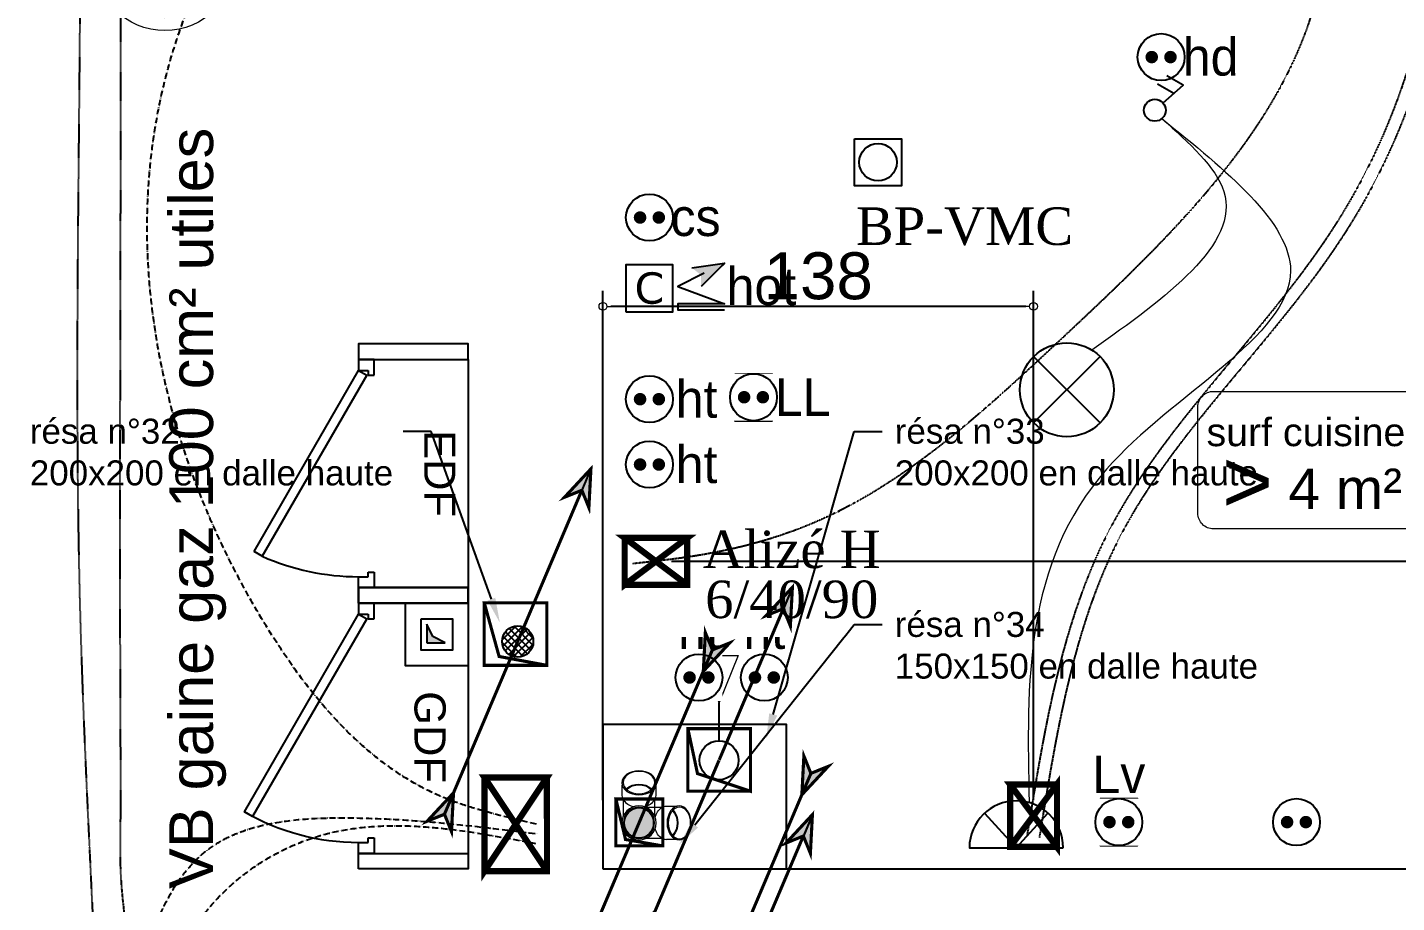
# Model space of a CAD drawing. Header units: millimetres. Extents: x 459337 to 526921, y -375392 to -289779.
# Drawn here: x 468187 to 472566, y -349528 to -346729 of the extents above; entities that cross this region are included whole.
import ezdxf
from ezdxf import colors
from ezdxf.entities.mleader import LeaderData, LeaderLine
from ezdxf.math import Vec2, Vec3

# ---------------------------------------------------------------- set-up
doc = ezdxf.new("R2010")
doc.units = ezdxf.units.MM
doc.set_wipeout_variables(frame=1)
doc.linetypes.add('prlm_ef', pattern=[0.165, 0.1, -0.065])
doc.linetypes.add('prlm_gaz', pattern=[36, 24, -3, 0, -3, 0, -3, 0, -3])
for name, color, linetype, lineweight in [('_GAZELEC-BOITE INCORPO', 36, 'Continuous', 18), ('_GAZELEC-RESERVATION', 1, 'Continuous', 18), ('_GAZELEC-RESERVATION 2', 132, 'Continuous', 18)]:
    doc.layers.add(name, color=color, linetype=linetype, lineweight=lineweight)
for name, color, linetype in [('_GAZELEC-EAU CHAUDE', 1, 'Continuous'), ('GAZ-EU FLECHE', 42, 'Continuous'), ('GAZ-FLECHE VMC', 93, 'Continuous'), ('prlm-EAU-CHU', 42, 'Continuous'), ('prlm-EAU-EF', 161, 'Continuous'), ('prlm-EAU-EUEV', 25, 'Continuous'), ('prlm-ELEC-BT', 63, 'Continuous'), ('prlm-ELEC-CFO', 201, 'Continuous'), ('prlm-GAZ', 20, 'Continuous'), ('prlm-GT', 242, 'Continuous'), ('prlm-MOD-PB', 123, 'Continuous'), ('prlm-VMC', 93, 'Continuous')]:
    doc.layers.add(name, color=color, linetype=linetype)
doc.styles.add('Arial', font='arial.ttf')
doc.styles.add('Geneva', font='arial.ttf')
doc.styles.add('prlm-elec-cfo', font='comic.ttf', dxfattribs={"height": 12})
doc.styles.add('prlm-sejc', font='arial.ttf', dxfattribs={"height": 20})
doc.styles.add('prlm-vmc', font='pala.ttf', dxfattribs={"height": 14})
doc.styles.get("Standard").update_dxf_attribs({"font": 'arial.ttf'})
doc.dimstyles.new('200', dxfattribs={"dimtxt": 150, "dimasz": 25, "dimexe": 50, "dimexo": 50, "dimgap": 20, "dimtad": 1, "dimdec": 0, "dimlfac": 0.1, "dimdsep": 46, "dimtxsty": 'Arial', "dimblk1": 'DOTBLANK', "dimblk2": 'DOTBLANK', "dimsah": 1, "dimcen": 25, "dimclrd": 5, "dimclre": 5, "dimadec": 0, "dimazin": 0, "dimtfac": 1, "dimtdec": 0, "dimtmove": 0, "dimatfit": 3, "dimldrblk": 'DOTBLANK', "dimfxl": 50, "dimtolj": 1, "dimtzin": 0, "dimarcsym": 0})

# ---------------------------------------------------------------- blocks, each defined once
blk = doc.blocks.new('xi.edf73')
at = {"linetype": 'Continuous'}
for p, q in [((0, 0), (73, 0)), ((5, -30), (0, -30)), ((0, -30), (0, -35)), ((5, -32), (5, -30)), ((68, -32), (68, -30)), ((68, -30), (73, -30)), ((73, -30), (73, -35)), ((0, -35), (3.5, -35)), ((3.5, -35), (3.5, -32)), ((3.5, -32), (5, -32)), ((3.5, -35), (5, -32.4)), ((61.45, -68.46), (3.5, -35)), ((5, -32.4), (62.95, -65.86)), ((69.5, -32), (68, -32)), ((69.5, -35), (69.5, -32)), ((73, -35), (69.5, -35)), ((62.95, -65.86), (61.45, -68.46))]:
    blk.add_line(p, q, dxfattribs=at)
at = {"linetype": 'Continuous', "flags": 128}
for points in [[(0, -35), (0, 0), (-5, 0), (-5, -35)], [(78, -35), (73, -35), (73, 0), (78, 0)]]:
    blk.add_lwpolyline(points, close=True, dxfattribs=at)
at = {"linetype": 'Continuous'}
blk.add_arc((-6.5, -35), 76, 336.0423, 0, dxfattribs=at)
at = {"insert": (36.5, -9.03), "char_height": 9.966, "width": 55.6525, "attachment_point": 5, "line_spacing_factor": 0.72537, "style": 'Geneva'}
blk.add_mtext('EDF', dxfattribs=at)
blk = doc.blocks.new('xi.gdf70')
at = {"linetype": 'Continuous'}
for p, q in [((0, 0), (80, 0)), ((0, -30), (0, -35)), ((5, -30), (0, -30)), ((5, -32), (5, -30)), ((75, -30), (80, -30)), ((75, -32), (75, -30)), ((80, -30), (80, -35)), ((0, -35), (3.5, -35)), ((3.5, -32), (5, -32)), ((3.5, -35), (3.5, -32)), ((76.5, -32), (75, -32)), ((76.5, -35), (76.5, -32)), ((80, -35), (76.5, -35))]:
    blk.add_line(p, q, dxfattribs=at)
at = {"linetype": 'Continuous', "flags": 128}
for points in [[(0, -35), (0, 0), (-5, 0), (-5, -35)], [(0, 0), (20, 0), (20, -20), (0, -20)], [(85, -35), (80, -35), (80, 0), (85, 0)], [(5, -32.4), (68.22, -68.9), (66.72, -71.5), (3.5, -35)]]:
    blk.add_lwpolyline(points, close=True, dxfattribs=at)
at = {"linetype": 'Continuous'}
blk.add_arc((3.5, -35), 73, 330, 0, dxfattribs=at)
at = {"insert": (42.81, -12.22), "char_height": 9.966, "width": 55.6525, "attachment_point": 5, "line_spacing_factor": 0.72537, "style": 'Geneva'}
blk.add_mtext('GDF', dxfattribs=at)
blk = doc.blocks.new('xi.eu')
at = {"layer": 'prlm-EAU-EUEV', "linetype": 'ByBlock', "lineweight": -2}
h = blk.add_hatch(color=0, dxfattribs=at)
edge = h.paths.add_edge_path()
edge.add_arc((0, 0), 5, 0, 360)
at = {"layer": 'prlm-EAU-EUEV', "color": 0, "linetype": 'ByBlock', "lineweight": 5}
blk.add_circle((0, 0), 5, dxfattribs=at)
blk = doc.blocks.new('xi.cee1')
at = {"layer": 'prlm-EAU-CHU', "color": 0, "lineweight": 13}
for p, q in [((7.43, 5), (2.17, 5)), ((12.09, 5.34), (8.77, 5.34)), ((2.17, -5), (7.43, -5)), ((8.77, -5.34), (12.09, -5.34))]:
    blk.add_line(p, q, dxfattribs=at)
for radius in [5.45, 4.69]:
    blk.add_circle((0, 0), radius, dxfattribs=at)
for centre, radius, start, end in [((10.09, 0.78), 4.99, 122.4397, 169.5051), ((8.79, 2.49), 2.86, 90.508, 118.9381), ((6.35, 0), 5.87, 317.8112, 42.1667), ((6.14, 0), 6.3, 318.9248, 41.0752), ((10.09, -0.78), 4.99, 190.4949, 237.5603), ((8.79, -2.49), 2.86, 241.0619, 269.492)]:
    blk.add_arc(centre, radius, start, end, dxfattribs=at)
for centre, major_axis, ratio in [((12.84, 0), (0, -5.44), 0.708306), ((12.94, 0), (0, -5.05), 0.707331)]:
    blk.add_ellipse(centre, major_axis=major_axis, ratio=ratio, dxfattribs=at)
blk = doc.blocks.new('xi.be')
at = {"layer": 'prlm-VMC', "color": 0, "linetype": 'ByBlock', "lineweight": 5, "flags": 128}
blk.add_lwpolyline([(-6.17, -15), (6.17, -15), (0, 0)], close=True, dxfattribs=at)
at = {"layer": 'prlm-VMC', "color": 0, "linetype": 'ByBlock', "lineweight": 5}
blk.add_solid([(0, -1), (5.17, -14), (-5.17, -14), (0, -1)], dxfattribs=at)
blk = doc.blocks.new('xi.resagaz10')
at = {"layer": 'prlm-MOD-PB'}
blk.add_hatch(color=0, dxfattribs=at).paths.add_polyline_path([(1.81, -1.7), (3.77, -5.6), (7.71, -7.7), (1.81, -7.7)], flags=16)
at = {"layer": 'prlm-MOD-PB', "color": 0}
for p, q in [((1.81, -1.7), (1.81, -7.7)), ((3.77, -5.6), (1.81, -1.7)), ((1.81, -7.7), (7.71, -7.7)), ((7.71, -7.7), (3.77, -5.6))]:
    blk.add_line(p, q, dxfattribs=at)
blk.add_lwpolyline([(0, 0), (10, 0), (10, -10), (0, -10)], close=True, dxfattribs=at)
blk = doc.blocks.new('xi.TXT-VBgaz')
at = {"layer": 'prlm-MOD-PB', "insert": (0, 0), "char_height": 14, "width": 256.4416, "attachment_point": 1}
blk.add_mtext('VB gaine gaz 100 cm² utiles', dxfattribs=at)
blk = doc.blocks.new('xi.bp-vmc-cui')
at = {"layer": 'prlm-VMC', "color": 0, "linetype": 'ByBlock', "lineweight": -2, "flags": 128}
blk.add_lwpolyline([(-7.5, 7.5), (7.5, 7.5), (7.5, -7.5), (-7.5, -7.5)], close=True, dxfattribs=at)
at = {"layer": 'prlm-VMC', "color": 0, "linetype": 'ByBlock', "lineweight": -2}
blk.add_circle((0, 0), 6, dxfattribs=at)
blk = doc.blocks.new('xi.LLrob')
at = {"layer": 'prlm-EAU-EF', "color": 0}
blk.add_lwpolyline([(-6, 7.5), (6, 7.5), (-6, -7.5), (6, -7.5)], close=True, dxfattribs=at)
blk = doc.blocks.new('xi.LL')
at = {"color": 0, "lineweight": 5}
blk.add_wipeout([(-7.5, -7.5), (7.5, -7.5), (7.5, 7.5), (-7.5, 7.5)], dxfattribs=at).dxf.layer = 'prlm-ELEC-CFO'
at = {"layer": 'prlm-ELEC-CFO', "color": 0, "linetype": 'ByBlock', "lineweight": 5, "const_width": 2}
for points in [[(-4, 0, 1), (-2, 0, 1)], [(2, 0, 1), (4, 0, 1)]]:
    blk.add_lwpolyline(points, format="xyb", close=True, dxfattribs=at)
at = {"layer": 'prlm-ELEC-CFO', "color": 0, "linetype": 'ByBlock', "lineweight": -2}
blk.add_circle((0, 0), 7.5, dxfattribs=at)
blk = doc.blocks.new('xi.HOT')
at = {"layer": 'prlm-ELEC-CFO', "lineweight": 5}
blk.add_hatch(color=0, dxfattribs=at).paths.add_polyline_path([(-3, 6), (-0.1, 3.7), (0, 0), (7.5, 7.5)])
at = {"layer": 'prlm-ELEC-CFO', "color": 0}
for points in [[(-3, 6), (7.5, 7.5), (0, 0)], [(0.95, 4.23), (-7.5, 0), (7.5, -5.5), (-7.5, -5.5), (-7.5, -7.5), (7.5, -7.5)]]:
    blk.add_lwpolyline(points, dxfattribs=at)
blk = doc.blocks.new('xi.PCS')
at = {"color": 0, "lineweight": 5}
blk.add_wipeout([(-7.5, -7.5), (7.5, -7.5), (7.5, 7.5), (-7.5, 7.5)], dxfattribs=at).dxf.layer = 'prlm-ELEC-CFO'
at = {"layer": 'prlm-ELEC-CFO', "color": 0, "linetype": 'ByBlock', "lineweight": 5, "const_width": 2}
for points in [[(-4, 0, 1), (-2, 0, 1)], [(2, 0, 1), (4, 0, 1)]]:
    blk.add_lwpolyline(points, format="xyb", close=True, dxfattribs=at)
at = {"layer": 'prlm-ELEC-CFO', "color": 0, "linetype": 'ByBlock', "lineweight": -2}
blk.add_circle((0, 0), 7.5, dxfattribs=at)
blk = doc.blocks.new('xi.SF32')
at = {"layer": 'prlm-ELEC-CFO', "color": 0, "flags": 128}
blk.add_lwpolyline([(-7.5, -7.5), (7.5, -7.5), (7.5, 7.5), (-7.5, 7.5)], close=True, dxfattribs=at)
at = {"layer": 'prlm-ELEC-CFO', "color": 0, "linetype": 'ByBlock', "insert": (0, 0), "char_height": 10, "width": 11.36, "attachment_point": 5}
blk.add_mtext('{\\fVerdana|b0|i0|c0|p34;C}', dxfattribs=at)
blk = doc.blocks.new('xi.LVrob')
at = {"layer": 'prlm-EAU-EF', "color": 0}
blk.add_lwpolyline([(-6, 7.5), (6, 7.5), (-6, -7.5), (6, -7.5)], close=True, dxfattribs=at)
blk = doc.blocks.new('xi.LV')
at = {"color": 0, "lineweight": 5}
blk.add_wipeout([(-7.5, -7.5), (7.5, -7.5), (7.5, 7.5), (-7.5, 7.5)], dxfattribs=at).dxf.layer = 'prlm-ELEC-CFO'
at = {"layer": 'prlm-ELEC-CFO', "color": 0, "linetype": 'ByBlock', "lineweight": 5, "const_width": 2}
for points in [[(-4, 0, 1), (-2, 0, 1)], [(2, 0, 1), (4, 0, 1)]]:
    blk.add_lwpolyline(points, format="xyb", close=True, dxfattribs=at)
at = {"layer": 'prlm-ELEC-CFO', "color": 0, "linetype": 'ByBlock', "lineweight": -2}
blk.add_circle((0, 0), 7.5, dxfattribs=at)
blk = doc.blocks.new('xi.PC')
at = {"color": 0, "lineweight": 5}
blk.add_wipeout([(-7.5, -7.5), (7.5, -7.5), (7.5, 7.5), (-7.5, 7.5)], dxfattribs=at).dxf.layer = 'prlm-ELEC-CFO'
at = {"layer": 'prlm-ELEC-CFO', "color": 0, "linetype": 'ByBlock', "lineweight": 5, "const_width": 2}
for points in [[(-4, 0, 1), (-2, 0, 1)], [(2, 0, 1), (4, 0, 1)]]:
    blk.add_lwpolyline(points, format="xyb", close=True, dxfattribs=at)
at = {"layer": 'prlm-ELEC-CFO', "color": 0, "linetype": 'ByBlock', "lineweight": -2}
blk.add_circle((0, 0), 7.5, dxfattribs=at)
blk = doc.blocks.new('xi.PCHT')
at = {"color": 0, "lineweight": 5}
blk.add_wipeout([(-7.5, -7.5), (7.5, -7.5), (7.5, 7.5), (-7.5, 7.5)], dxfattribs=at).dxf.layer = 'prlm-ELEC-CFO'
at = {"layer": 'prlm-ELEC-CFO', "color": 0, "linetype": 'ByBlock', "lineweight": 5, "const_width": 2}
for points in [[(-4, 0, 1), (-2, 0, 1)], [(2, 0, 1), (4, 0, 1)]]:
    blk.add_lwpolyline(points, format="xyb", close=True, dxfattribs=at)
at = {"layer": 'prlm-ELEC-CFO', "color": 0, "linetype": 'ByBlock', "lineweight": -2}
blk.add_circle((0, 0), 7.5, dxfattribs=at)
blk = doc.blocks.new('xi.PCHD')
at = {"color": 0, "lineweight": 5}
blk.add_wipeout([(-7.5, -7.5), (7.5, -7.5), (7.5, 7.5), (-7.5, 7.5)], dxfattribs=at).dxf.layer = 'prlm-ELEC-CFO'
at = {"layer": 'prlm-ELEC-CFO', "color": 0, "linetype": 'ByBlock', "lineweight": 5, "const_width": 2}
for points in [[(-4, 0, 1), (-2, 0, 1)], [(2, 0, 1), (4, 0, 1)]]:
    blk.add_lwpolyline(points, format="xyb", close=True, dxfattribs=at)
at = {"layer": 'prlm-ELEC-CFO', "color": 0, "linetype": 'ByBlock', "lineweight": -2}
blk.add_circle((0, 0), 7.5, dxfattribs=at)
blk = doc.blocks.new('xi.DA')
at = {"layer": 'prlm-ELEC-CFO', "color": 0}
for points in [[(0.61, -1.67), (7.04, 4.05), (1.81, 7.01)], [(4.05, 1.39), (-1.17, 4.34)]]:
    blk.add_lwpolyline(points, dxfattribs=at)
blk.add_circle((-2, -4), 3.5, dxfattribs=at)
blk = doc.blocks.new('xi.PTCE')
at = {"layer": 'prlm-ELEC-CFO', "color": 0}
for points in [[(-10.61, 10.61), (10.61, -10.61)], [(10.61, 10.61), (-10.61, -10.61)]]:
    blk.add_lwpolyline(points, dxfattribs=at)
at = {"layer": 'prlm-ELEC-CFO', "color": 0, "linetype": 'ByBlock'}
blk.add_circle((0, 0), 15, dxfattribs=at)
blk = doc.blocks.new('xi.ECAP')
at = {"color": 0}
blk.add_wipeout([(-15, 0), (-10.13, 11.06), (0, 15), (10.13, 11.06), (15, 0)], dxfattribs=at).dxf.layer = 'prlm-ELEC-CFO'
at = {"layer": 'prlm-ELEC-CFO', "color": 0, "linetype": 'ByBlock', "lineweight": -2, "flags": 128}
blk.add_lwpolyline([(15, 0, 1), (-15, 0)], format="xyb", close=True, dxfattribs=at)
at = {"layer": 'prlm-ELEC-CFO', "color": 0}
blk.add_lwpolyline([(-10.13, 11.06), (0, 0), (10.13, 11.06)], dxfattribs=at)
blk = doc.blocks.new('xi.4m²')
at = {"color": 0}
blk.add_wipeout([(-34.54, 20.54), (34.54, 20.54), (34.54, -20.54), (-34.54, -20.54)], dxfattribs=at).dxf.layer = 'prlm-ELEC-CFO'
at = {"layer": 'prlm-ELEC-CFO', "color": 0, "lineweight": 13}
blk.add_lwpolyline([(-31, 22), (31, 22, -0.414214), (36, 17), (36, -17, -0.414214), (31, -22), (-31, -22, -0.414214), (-36, -17), (-36, 17, -0.414214)], format="xyb", close=True, dxfattribs=at)
at = {"layer": 'prlm-ELEC-CFO', "color": 0, "attachment_point": 6, "line_spacing_factor": 0.8, "style": 'prlm-sejc'}
for s, insert, char_height in [('surf cuisine', (30.36, 8.9), 9), ('4 m²', (29.31, -9.19), 13)]:
    blk.add_mtext(s, dxfattribs=dict(at, insert=insert, char_height=char_height))
at = {"layer": 'prlm-ELEC-CFO', "color": 0, "style": 'prlm-sejc', "flags": 8}
blk.add_attdef('?', (-28.3, -16.79), '', height=20, dxfattribs=at)
blk = doc.blocks.new('xi.lumD')
at = {"layer": 'prlm-ELEC-CFO', "color": 0, "linetype": 'ByBlock', "lineweight": 13}
for radius in [22.49, 18.39]:
    blk.add_circle((0, 0), radius, dxfattribs=at)
blk = doc.blocks.new('FLECHE1')
h = blk.add_hatch(color=256)
h.dxf.hatch_style = 1
h.paths.add_polyline_path([(495907.1, -370439.6), (495913.6, -370315.5), (495936.1, -370371.1), (495991.7, -370348.6)])
for p, q in [((495907.1, -370439.6), (496141.3, -369887.2)), ((495913.6, -370315.5), (495907.1, -370439.6)), ((495913.6, -370315.5), (495907.1, -370439.6)), ((495991.7, -370348.6), (495907.1, -370439.6)), ((495907.1, -370439.6), (495991.7, -370348.6)), ((495936.1, -370371.1), (495913.6, -370315.5)), ((495936.1, -370371.1), (495913.6, -370315.5)), ((495936.1, -370371.1), (495991.7, -370348.6)), ((495991.7, -370348.6), (495936.1, -370371.1)), ((495907.1, -370439.6), (495936.1, -370371.1))]:
    blk.add_line(p, q)
at = {"const_width": 10}
for points in [[(495936.1, -370371.1), (496141.3, -369887.2)], [(495907.1, -370439.6), (495913.6, -370315.5), (495936.1, -370371.1), (495991.7, -370348.6), (495907.1, -370439.6)]]:
    blk.add_lwpolyline(points, dxfattribs=at)
blk = doc.blocks.new('FLECHE2')
h = blk.add_hatch(color=256)
h.dxf.hatch_style = 1
h.paths.add_polyline_path([(496271.9, -370023.3), (496278.4, -369899.2), (496300.9, -369954.8), (496356.5, -369932.3)])
at = {"const_width": 10}
for points in [[(496066.7, -370507.2), (496300.9, -369954.8), (496356.5, -369932.3), (496271.9, -370023.3), (496300.9, -369954.8), (496278.4, -369899.2), (496271.9, -370023.3), (496356.5, -369932.3), (496300.9, -369954.8), (496278.4, -369899.2), (496271.9, -370023.3)], [(496271.9, -370023.3), (496278.4, -369899.2), (496300.9, -369954.8), (496356.5, -369932.3), (496271.9, -370023.3)]]:
    blk.add_lwpolyline(points, dxfattribs=at)
blk = doc.blocks.new('xi.colonnegaz')
at = {"layer": 'prlm-GAZ'}
h = blk.add_hatch(dxfattribs=at)
h.set_pattern_fill('ANSI37', color=0, scale=0.5, style=0)
h.paths.add_polyline_path([(-5, 0, 1), (5, 0, 1)])
at = {"layer": 'prlm-GAZ', "color": 0}
blk.add_circle((0, 0), 5, dxfattribs=at)
blk = doc.blocks.new('_DOTBLANK')
at = {"color": 0, "linetype": 'ByBlock'}
blk.add_line((-0.5, 0), (-1, 0), dxfattribs=at)
blk.add_circle((0, 0), 0.5, dxfattribs=at)
blk = doc.blocks.new('*D122')
at = {"layer": '_GAZELEC-BOITE INCORPO', "color": 5, "lineweight": -2, "transparency": 16777216}
for p, q in [((470027.4, -349200.3), (470027.4, -347571)), ((471404.6, -349200.3), (471404.6, -347571)), ((471379.6, -347621), (470052.4, -347621))]:
    blk.add_line(p, q, dxfattribs=at)
at = {"layer": '_GAZELEC-BOITE INCORPO', "color": 5, "lineweight": -2, "transparency": 16777216, "xscale": 25, "yscale": 25, "zscale": 25, "rotation": 180}
blk.add_blockref('_DOTBLANK', (470027.4, -347621), dxfattribs=at)
at = {"layer": '_GAZELEC-BOITE INCORPO', "color": 5, "lineweight": -2, "transparency": 16777216, "xscale": 25, "yscale": 25, "zscale": 25}
blk.add_blockref('_DOTBLANK', (471404.6, -347621), dxfattribs=at)
at = {"layer": '_GAZELEC-BOITE INCORPO', "color": 0, "transparency": 16777216, "insert": (470716, -347524.3), "char_height": 150, "attachment_point": 5, "style": 'Arial'}
blk.add_mtext('\\A1;138', dxfattribs=at)
blk = doc.blocks.new('*D123')
at = {"layer": '_GAZELEC-BOITE INCORPO', "color": 5, "lineweight": -2, "transparency": 16777216}
for p, q in [((470246.3, -348436.2), (472894.5, -348436.2)), ((472844.5, -348461.2), (472844.5, -349395.8)), ((470246.3, -349420.8), (472894.5, -349420.8))]:
    blk.add_line(p, q, dxfattribs=at)
at = {"layer": '_GAZELEC-BOITE INCORPO', "color": 5, "lineweight": -2, "transparency": 16777216, "xscale": 25, "yscale": 25, "zscale": 25}
for p, rotation in [((472844.5, -348436.2), 90), ((472844.5, -349420.8), 270)]:
    blk.add_blockref('_DOTBLANK', p, dxfattribs=dict(at, rotation=rotation))
at = {"layer": '_GAZELEC-BOITE INCORPO', "color": 0, "transparency": 16777216, "insert": (472748, -348928.5), "char_height": 150, "attachment_point": 5, "rotation": 90, "style": 'Arial'}
blk.add_mtext('\\A1;98', dxfattribs=at)

msp = doc.modelspace()

# ---------------------------------------------------------------- linework, layer by layer
at = {"layer": '_GAZELEC-BOITE INCORPO', "const_width": 20}
msp.add_lwpolyline([(469648.428, -349327.848), (469648.453, -349427.848), (469848.453, -349427.799), (469848.38, -349127.805), (469648.377, -349127.854), (469648.459, -349427.848), (469848.38, -349127.805), (469648.377, -349127.854), (469848.446, -349427.799)], dxfattribs=at)
at = {"layer": '_GAZELEC-RESERVATION 2', "const_width": 10}
for points in [[(469847.896, -348569.325), (469647.896, -348569.325), (469647.896, -348769.325), (469847.896, -348769.325), (469847.896, -348569.323), (469647.896, -348569.325), (469695.417, -348741.1), (469847.896, -348769.325)], [(470499.173, -349072.091), (470499.173, -349072.091), (470499.173, -349172.091), (470299.173, -349172.091), (470299.173, -348972.091), (470499.173, -348972.091), (470499.173, -349172.091), (470329.868, -349115.691), (470299.173, -348972.091)], [(470218.917, -349197.105), (470143.917, -349197.105), (470068.917, -349197.105), (470068.917, -349347.105), (470218.917, -349347.105), (470218.917, -349197.105), (470068.917, -349197.105), (470099.662, -349326.496), (470218.917, -349347.105)]]:
    msp.add_lwpolyline(points, dxfattribs=at)
at = {"layer": 'prlm-EAU-EF', "linetype": 'prlm_ef'}
for points in [[(469579.044, -337789.11), (469274.917, -337764.255), (468782.586, -337873.549), (468460.106, -338168.281), (468354.431, -338513.903), (468354.431, -338790.474), (468354.431, -340221.762), (468354.431, -341253.254), (468354.431, -342936.662), (468354.431, -344533.06), (468354.431, -346675.932), (468354.431, -348576.244), (468437.473, -350810.428), (468384.298, -351466.634), (468078.505, -352166.475), (467670.714, -352999.11), (467393.226, -353747.578), (467260.897, -354663.563)], [(469566.012, -337826.719), (469319.567, -337812.308), (468786.442, -337948.599), (468604.704, -338152.464), (468501.515, -338378.401), (468484.126, -338670.46), (468484.126, -339021.511), (468484.126, -340080.641), (468484.126, -342375.948), (468484.126, -344353.326), (468484.126, -347210.702), (468484.126, -349072.048), (468484.126, -349245.969), (468484.126, -349419.89), (468598.912, -350206.839), (468598.912, -350472.755), (468598.912, -351002.912), (468847.438, -351809.855), (469263.579, -352569.897), (469629.871, -353234.041), (469825.232, -353843.507), (469914.609, -354372.214), (469950.768, -354745.658)]]:
    msp.add_spline(points, degree=3, dxfattribs=at)
at = {"layer": 'prlm-ELEC-CFO', "lineweight": 13}
msp.add_spline([(471815.278, -347020.443), (472013.126, -347253.634), (471591.575, -347761.385)], degree=3, dxfattribs=at)
at = {"layer": 'prlm-GAZ', "linetype": 'prlm_gaz', "ltscale": 0.8}
for points in [[(469956.041, -354737.497), (469956.041, -354559.765), (469726.702, -353303.578), (469059.302, -352069.563), (468661.788, -350892.689), (468661.788, -350058.449), (468661.788, -349750.409), (469042.697, -349342.605), (469812.111, -349339.278)], [(467299.378, -354704.031), (467364.891, -354240.363), (467928.586, -352694.697), (468407.003, -351690.96), (468533.033, -350525.62), (468533.033, -349852.29), (468775.313, -349350.944), (469240.275, -349257.599), (469820.055, -349308.943)]]:
    msp.add_spline(points, degree=3, dxfattribs=at)
at = {"layer": 'prlm-GT', "ltscale": 50}
msp.add_lwpolyline([(470027.43, -349420.823), (470615.06, -349420.823), (470615.06, -348958.317), (470027.43, -348958.317)], close=True, dxfattribs=at)
at = {"layer": 'prlm-VMC'}
msp.add_lwpolyline([(470398.69, -349010.704), (470398.691, -348888.315)], dxfattribs=at)
msp.add_circle((470398.69, -349073.204), 62.5, dxfattribs=at)

# ---------------------------------------------------------------- block references
at = {"layer": 'GAZ-EU FLECHE'}
for name, p in [('FLECHE2', (-25608.299, 20839.783)), ('FLECHE1', (-25998.046, 20614.679))]:
    msp.add_blockref(name, p, dxfattribs=at)
at = {"layer": 'GAZ-FLECHE VMC', "rotation": 180}
for name, p in [('FLECHE2', (966465.361, -719580.44)), ('FLECHE1', (966604.536, -719686.498))]:
    msp.add_blockref(name, p, dxfattribs=at)
at = {"layer": 'prlm-EAU-CHU', "xscale": -10, "yscale": 10, "zscale": 10}
for rotation in [270.0000000000001, 180]:
    msp.add_blockref('xi.cee1', (470142.733, -349273.606), dxfattribs=dict(at, rotation=rotation))
at = {"layer": 'prlm-EAU-EF', "xscale": 10, "yscale": 10, "zscale": 10}
for name, p in [('xi.LLrob', (470508.875, -347911.738)), ('xi.LVrob', (471677.499, -349270.824))]:
    msp.add_blockref(name, p, dxfattribs=at)
at = {"layer": 'prlm-EAU-EUEV', "xscale": -10, "yscale": 10, "zscale": 10}
msp.add_blockref('xi.eu', (470142.733, -349273.606), dxfattribs=at)
at = {"layer": 'prlm-ELEC-BT', "xscale": 10, "yscale": 10, "zscale": 10, "rotation": 269.9995035849693}
msp.add_blockref('xi.edf73', (469596.06, -347790.823), dxfattribs=at)
at = {"layer": 'prlm-ELEC-CFO', "xscale": 10, "yscale": 10, "zscale": 10}
for name, p in [('xi.lumD', (468626.458, -346514.158)), ('xi.SF32', (470176.198, -347563.329)), ('xi.PTCE', (471511.137, -347887.993)), ('xi.PC', (472245.526, -349270.824))]:
    msp.add_blockref(name, p, dxfattribs=at)
at = {"layer": 'prlm-GAZ', "linetype": 'prlm_gaz', "ltscale": 0.8, "rotation": 180}
for name, p in [('FLECHE1', (965896.102, -718580.419)), ('FLECHE2', (965821.463, -719200.482))]:
    msp.add_blockref(name, p, dxfattribs=at)
at = {"layer": 'prlm-GAZ', "xscale": 10, "yscale": 10, "zscale": 10, "rotation": 269.9999999999998}
msp.add_blockref('xi.gdf70', (469596.053, -348570.823), dxfattribs=at)
at = {"layer": 'prlm-GAZ', "xscale": 10, "yscale": 10, "zscale": 10}
msp.add_blockref('xi.colonnegaz', (469754.791, -348693.246), dxfattribs=at)
at = {"layer": 'prlm-MOD-PB', "xscale": 10, "yscale": 10, "zscale": 10, "rotation": 90.00000000000017}
msp.add_blockref('xi.TXT-VBgaz', (468640.501, -349484.695), dxfattribs=at)
at = {"layer": 'prlm-MOD-PB', "xscale": 10, "yscale": 10, "zscale": 10}
msp.add_blockref('xi.resagaz10', (469446.053, -348620.822), dxfattribs=at)
at = {"layer": 'prlm-VMC', "xscale": 10, "yscale": 10, "zscale": 10}
msp.add_blockref('xi.bp-vmc-cui', (470907.261, -347159.984), dxfattribs=at)
at = {"layer": 'prlm-VMC', "xscale": -10, "yscale": 10, "zscale": 10, "rotation": 180}
msp.add_blockref('xi.be', (470398.691, -348888.315), dxfattribs=at)

# ---------------------------------------------------------------- texts
at = {"layer": 'prlm-ELEC-CFO', "lineweight": 20, "char_height": 120, "attachment_point": 5, "line_spacing_factor": 0.8, "style": 'prlm-elec-cfo', "bg_fill": 3, "box_fill_scale": 1.1, "bg_fill_color": 256, "bg_fill_transparency": 0}
for s, insert in [('hd', (471970.975, -346823.688)), ('cs', (470323.646, -347336.928)), ('hot', (470534.325, -347557.524)), ('ht', (470326.959, -347918.045)), ('ht', (470326.959, -348127.031))]:
    msp.add_mtext(s, dxfattribs=dict(at, insert=insert))
at = {"layer": 'prlm-VMC', "insert": (470836.411, -347304.421), "char_height": 120, "attachment_point": 1, "style": 'prlm-vmc'}
msp.add_mtext_dynamic_manual_height_columns('BP-VMC', width=101.12978, gutter_width=50, heights=[0], dxfattribs=at)

# ---------------------------------------------------------------- next in the draw order: block references
at = {"layer": 'prlm-ELEC-CFO', "xscale": 10, "yscale": 10, "zscale": 10}
for name, p in [('xi.PCHD', (471812.654, -346823.665)), ('xi.PCS', (470176.198, -347336.928)), ('xi.HOT', (470341.592, -347557.524)), ('xi.PCHT', (470176.198, -347918.045)), ('xi.PCHT', (470176.198, -348127.031))]:
    msp.add_blockref(name, p, dxfattribs=at)

# ---------------------------------------------------------------- next in the draw order: texts
at = {"layer": 'prlm-EAU-EF', "lineweight": 20, "char_height": 120, "attachment_point": 5, "line_spacing_factor": 0.8, "style": 'prlm-elec-cfo', "bg_fill": 3, "box_fill_scale": 1.1, "bg_fill_color": 256, "bg_fill_transparency": 0}
for s, insert in [('LL', (470666.339, -347911.738)), ('Lv', (471677.499, -349117.997))]:
    msp.add_mtext(s, dxfattribs=dict(at, insert=insert))
at = {"layer": 'prlm-ELEC-CFO', "lineweight": 20, "char_height": 120, "attachment_point": 5, "line_spacing_factor": 0.8, "style": 'prlm-elec-cfo', "bg_fill": 3, "box_fill_scale": 1.1, "bg_fill_color": 256, "bg_fill_transparency": 0}
for insert in [(470334.599, -348657.554), (470543.697, -348657.556)]:
    msp.add_mtext('ht', dxfattribs=dict(at, insert=insert))

# ---------------------------------------------------------------- next in the draw order: linework, layer by layer
at = {"layer": 'prlm-ELEC-CFO', "lineweight": 13}
msp.add_spline([(471825.068, -345363.911), (473322.916, -346002.218), (473889.361, -346832.192)], degree=3, dxfattribs=at)

# ---------------------------------------------------------------- next in the draw order: block references
at = {"layer": 'prlm-ELEC-CFO', "xscale": 10, "yscale": 10, "zscale": 10}
for name, p in [('xi.DA', (471812.635, -346953.754)), ('xi.PCHT', (470334.597, -348808.315)), ('xi.PCHT', (470543.696, -348808.317))]:
    msp.add_blockref(name, p, dxfattribs=at)

# ---------------------------------------------------------------- next in the draw order: texts
at = {"layer": 'prlm-ELEC-CFO', "lineweight": 20, "char_height": 120, "attachment_point": 5, "line_spacing_factor": 0.8, "style": 'prlm-elec-cfo', "bg_fill": 3, "box_fill_scale": 1.1, "bg_fill_color": 256, "bg_fill_transparency": 0}
for s, insert in [('LL', (470666.339, -347911.738)), ('Lv', (471677.499, -349117.997))]:
    msp.add_mtext(s, dxfattribs=dict(at, insert=insert))
at = {"layer": 'prlm-VMC', "ltscale": 25, "insert": (470631.318, -348479.137), "char_height": 120, "width": 586.14744, "attachment_point": 5, "line_spacing_factor": 0.8, "style": 'prlm-vmc', "bg_fill": 2}
msp.add_mtext('Alizé H 6/40/90', dxfattribs=at)

# ---------------------------------------------------------------- next in the draw order: linework, layer by layer
at = {"layer": '_GAZELEC-BOITE INCORPO', "const_width": 20}
msp.add_lwpolyline([(470096.861, -348461.666), (470096.864, -348511.666), (470296.858, -348511.653), (470296.855, -348361.653), (470096.855, -348361.666), (470096.864, -348511.666), (470296.855, -348361.653), (470096.855, -348361.672), (470296.858, -348511.653)], dxfattribs=at)

# ---------------------------------------------------------------- next in the draw order: block references
at = {"layer": 'GAZ-EU FLECHE'}
msp.add_blockref('FLECHE2', (-25923.407, 21234.742), dxfattribs=at)
at = {"layer": 'GAZ-FLECHE VMC', "rotation": 180}
msp.add_blockref('FLECHE1', (966540.533, -718959.266), dxfattribs=at)
at = {"layer": 'prlm-ELEC-CFO', "xscale": 10, "yscale": 10, "zscale": 10}
for name, p in [('xi.LL', (470508.875, -347911.738)), ('xi.LV', (471677.499, -349270.824))]:
    msp.add_blockref(name, p, dxfattribs=at)

# ---------------------------------------------------------------- next in the draw order: leaders
at = {"layer": '_GAZELEC-RESERVATION', "color": 6}
ml = msp.add_multileader_mtext('Standard', dxfattribs=at)
ml.set_content('résa n°44\\P300x400 en dalle haute', color=6)
ml.set_leader_properties()
ml.build(insert=Vec2(0, 0))
ml.multileader.update_dxf_attribs({"has_text_frame": 1, "arrow_head_size": 80, "scale": 20})
ctx = ml.context
ctx.base_point, ctx.scale, ctx.char_height, ctx.arrow_head_size, ctx.landing_gap_size, ctx.plane_origin = Vec3(465688.166, -348583.989), 20, 80, 80, 40, Vec3(459979.003, -348385.612)
notes = []
notes.append((ctx, [(0, (1, 1, 0), (467010.754, -348583.989), (-1, 0), 89.845, [(0, [(467305.044, -349160.445)], 0, [])])]))
ctx.mtext.insert, ctx.mtext.width, ctx.mtext.flow_direction = Vec3(465728.166, -348543.28), 1568.85041, 5
for ctx, leaders in notes:
    for number, flags, end, landing, length, lines in leaders:
        leader = LeaderData()
        leader.index, (leader.has_last_leader_line, leader.has_dogleg_vector, leader.attachment_direction) = number, flags
        leader.last_leader_point, leader.dogleg_vector, leader.dogleg_length = Vec3(end), Vec3(landing), length
        for number, points, colour, breaks in lines:
            line = LeaderLine()
            line.index, line.vertices, line.color, line.breaks = number, Vec3.list(points), colors.encode_raw_color(colour), breaks
            leader.lines.append(line)
        ctx.leaders.append(leader)

# ---------------------------------------------------------------- next in the draw order: linework, layer by layer
at = {"layer": 'prlm-ELEC-CFO', "lineweight": 13}
msp.add_spline([(471815.224, -347020.489), (472226.616, -347507.378), (471638.077, -348141.737), (471390.884, -349208.585)], degree=3, dxfattribs=at)
at = {"layer": 'prlm-GAZ', "linetype": 'prlm_gaz', "ltscale": 0.8}
msp.add_spline([(469814.576, -349277.232), (469492.73, -349181.243), (468943.406, -348631.919), (468640.84, -346845.15), (469117.981, -346054.472), (470031.051, -345571.179), (470676.47, -344967.161), (470629.559, -344555.056), (470056.878, -344359.22)], degree=3, dxfattribs=at)

# ---------------------------------------------------------------- next in the draw order: block references
at = {"layer": 'prlm-ELEC-CFO', "xscale": 10, "yscale": 10, "zscale": 10}
msp.add_blockref('xi.4m²', (472290.086, -348112.902), dxfattribs=at).add_auto_attribs({'?': '>'})
msp.add_blockref('xi.ECAP', (471349.576, -349352.785), dxfattribs=at)

# ---------------------------------------------------------------- next in the draw order: linework, layer by layer
at = {"layer": '_GAZELEC-BOITE INCORPO', "const_width": 20}
msp.add_lwpolyline([(471379.577, -349150.289), (471329.577, -349150.292), (471329.589, -349350.286), (471479.589, -349350.283), (471479.577, -349150.283), (471329.577, -349150.292), (471479.589, -349350.283), (471479.57, -349150.283), (471329.589, -349350.286)], dxfattribs=at)
at = {"layer": '_GAZELEC-EAU CHAUDE', "linetype": 'prlm_ef'}
msp.add_spline([(470107.452, -344280.872), (470375.386, -344284.885), (472549.777, -345356.197), (472441.86, -347319.257), (471674.528, -348370.256), (471423.08, -349321.21)], degree=3, dxfattribs=at)
at = {"layer": 'prlm-EAU-EF', "linetype": 'prlm_ef'}
msp.add_open_spline([(470107.402, -344320.872), (470168.308, -344320.948), (470228.951, -344321.026), (470309.157, -344322.679), (470328.402, -344323.192), (470364.874, -344324.45), (470382.087, -344325.167), (470416.66, -344326.877), (470434.013, -344327.867), (470486.247, -344331.245), (470521.306, -344334.04), (470627.012, -344344.069), (470698.191, -344352.949), (470899.545, -344384.272), (471030.282, -344411.87), (471287.787, -344482.255), (471414.554, -344525.043), (471638.51, -344617.848), (471737.136, -344665.521), (471924.527, -344771.88), (472013.292, -344830.565), (472159.974, -344945.133), (472220.405, -344998.861), (472331.843, -345113.213), (472382.849, -345173.834), (472445.131, -345261.43), (472461.095, -345285.37), (472488.851, -345329.937), (472500.885, -345350.412), (472522.993, -345390.406), (472533.151, -345409.889), (472552.58, -345449.41), (472561.849, -345469.446), (472588.332, -345530.326), (472604.221, -345571.941), (472645, -345694.368), (472665.482, -345777.411), (472694.563, -345947.641), (472703.162, -346034.829), (472708.913, -346211.232), (472706.065, -346300.448), (472689.392, -346478.771), (472675.568, -346567.879), (472637.446, -346743.851), (472613.148, -346830.715), (472554.611, -347000.066), (472520.372, -347082.554), (472471.044, -347182.96), (472460.311, -347203.894), (472440.142, -347241.603), (472430.812, -347258.459), (472411.445, -347292.274), (472401.395, -347309.216), (472380.825, -347342.763), (472370.31, -347359.367), (472338.145, -347408.718), (472315.875, -347441.006), (472250.654, -347531.545), (472206.161, -347588.629), (472115.225, -347701.124), (472068.783, -347756.533), (471976.42, -347867.343), (471930.498, -347922.745), (471841.69, -348035.264), (471798.801, -348092.382), (471726.868, -348198.02), (471696.789, -348245.9), (471660.013, -348311.678), (471651.134, -348328.208), (471638.049, -348353.682), (471633.632, -348362.492), (471624.969, -348380.189), (471620.722, -348389.079), (471608.224, -348415.87), (471600.218, -348433.89), (471577.113, -348488.394), (471562.929, -348525.32), (471525.895, -348630.828), (471505.467, -348700.557), (471469.532, -348842.237), (471454.024, -348914.189), (471425.951, -349059.285), (471413.386, -349132.429), (471395.327, -349242.051), (471389.455, -349278.469), (471383.59, -349314.843)], degree=3, knots=[0, 0, 0, 0, 184.01229934, 184.01229934, 241.96633377, 241.96633377, 293.52705492, 293.52705492, 345.08777608, 345.08777608, 448.20921838, 448.20921838, 654.45210299, 654.45210299, 1029.65258308, 1029.65258308, 1404.85306318, 1404.85306318, 1718.37691828, 1718.37691828, 2031.90077338, 2031.90077338, 2277.40733256, 2277.40733256, 2522.91389175, 2522.91389175, 2612.77336525, 2612.77336525, 2686.94627064, 2686.94627064, 2755.38466059, 2755.38466059, 2823.82305055, 2823.82305055, 2960.69983047, 2960.69983047, 3218.17414131, 3218.17414131, 3475.64845215, 3475.64845215, 3733.12276299, 3733.12276299, 3990.59707383, 3990.59707383, 4248.07138467, 4248.07138467, 4505.54569551, 4505.54569551, 4574.31929659, 4574.31929659, 4630.93663371, 4630.93663371, 4689.13910288, 4689.13910288, 4747.34157206, 4747.34157206, 4863.74651042, 4863.74651042, 5078.72843004, 5078.72843004, 5293.71034966, 5293.71034966, 5508.69226928, 5508.69226928, 5723.6741889, 5723.6741889, 5894.53819577, 5894.53819577, 5951.11136729, 5951.11136729, 5980.76164295, 5980.76164295, 6010.41191861, 6010.41191861, 6069.71246992, 6069.71246992, 6188.31357254, 6188.31357254, 6404.09188042, 6404.09188042, 6619.87018829, 6619.87018829, 6835.64849616, 6835.64849616, 6942.91152875, 6942.91152875, 6942.91152875, 6942.91152875], dxfattribs=at)
msp.add_spline([(470056.557, -344341.834), (470348.781, -344352.604), (471497.474, -344697.596), (472143.783, -345500.511), (472313.709, -346613.619), (471477.691, -347740.057), (470660.562, -348330.267), (470332.213, -348417.829), (470122.412, -348444.397)], degree=3, dxfattribs=at)

# ---------------------------------------------------------------- next in the draw order: dimensions: what is measured, and where the dimension line sits
at = {"layer": '_GAZELEC-BOITE INCORPO'}
dim = msp.add_linear_dim(base=(470027.43, -347620.977), p1=(471404.583, -349250.288), p2=(470027.43, -349250.288), dimstyle='200', dxfattribs=at)
dim.commit()
dim.dimension.update_dxf_attribs({"geometry": '*D122', "text_midpoint": (470716.007, -347524.34)})
dim = msp.add_linear_dim(base=(472844.543, -349420.823), p1=(470196.302, -348436.246), p2=(470196.302, -349420.823), angle=90, dimstyle='200', dxfattribs=at)
dim.commit()
dim.dimension.update_dxf_attribs({"geometry": '*D123', "text_midpoint": (472747.957, -348928.535)})

# ---------------------------------------------------------------- next in the draw order: leaders
at = {"layer": '_GAZELEC-RESERVATION', "color": 6}
ml = msp.add_multileader_mtext('Standard', dxfattribs=at)
ml.set_content('résa n°32\\P200x200 en dalle haute', color=6)
ml.set_leader_properties()
ml.build(insert=Vec2(0, 0))
ml.multileader.update_dxf_attribs({"has_text_frame": 1, "arrow_head_size": 80, "scale": 20})
ctx = ml.context
ctx.base_point, ctx.scale, ctx.char_height, ctx.arrow_head_size, ctx.landing_gap_size, ctx.plane_origin = Vec3(468154.452, -348021.167), 20, 80, 80, 40, Vec3(462446.707, -347822.79)
notes = []
notes.append((ctx, [(0, (1, 1, 0), (469478.458, -348021.167), (-1, 0), 89.845, [(0, [(469697.772, -348633.04)], 0, [])])]))
ctx.mtext.insert, ctx.mtext.width, ctx.mtext.flow_direction = Vec3(468194.452, -347980.485), 1568.85041, 5
ml = msp.add_multileader_mtext('Standard', dxfattribs=at)
ml.set_content('résa n°33\\P200x200 en dalle haute', color=6)
ml.set_leader_properties()
ml.build(insert=Vec2(0, 0))
ml.multileader.update_dxf_attribs({"has_text_frame": 1, "arrow_head_size": 80, "scale": 20})
ctx = ml.context
ctx.base_point, ctx.scale, ctx.char_height, ctx.arrow_head_size, ctx.landing_gap_size, ctx.plane_origin = Vec3(470920.772, -348021.167), 20, 80, 80, 40, Vec3(465213.027, -347822.79)
notes.append((ctx, [(1, (1, 1, 0), (470830.927, -348021.167), (1, 0), 89.845, [(0, [(470549.941, -349003.284)], 0, [])])]))
ctx.mtext.insert, ctx.mtext.width, ctx.mtext.flow_direction = Vec3(470960.772, -347980.485), 1568.85041, 5
ml = msp.add_multileader_mtext('Standard', dxfattribs=at)
ml.set_content('résa n°34\\P150x150 en dalle haute', color=6)
ml.set_leader_properties()
ml.build(insert=Vec2(0, 0))
ml.multileader.update_dxf_attribs({"has_text_frame": 1, "arrow_head_size": 80, "scale": 20})
ctx = ml.context
ctx.base_point, ctx.scale, ctx.char_height, ctx.arrow_head_size, ctx.landing_gap_size, ctx.plane_origin = Vec3(470920.772, -348639.137), 20, 80, 80, 40, Vec3(465213.027, -348440.759)
notes.append((ctx, [(1, (1, 1, 0), (470830.927, -348639.137), (1, 0), 89.845, [(0, [(470271.378, -349342.69)], 0, [])])]))
ctx.mtext.insert, ctx.mtext.width, ctx.mtext.flow_direction = Vec3(470960.772, -348598.454), 1568.85041, 5
for ctx, leaders in notes:
    for number, flags, end, landing, length, lines in leaders:
        leader = LeaderData()
        leader.index, (leader.has_last_leader_line, leader.has_dogleg_vector, leader.attachment_direction) = number, flags
        leader.last_leader_point, leader.dogleg_vector, leader.dogleg_length = Vec3(end), Vec3(landing), length
        for number, points, colour, breaks in lines:
            line = LeaderLine()
            line.index, line.vertices, line.color, line.breaks = number, Vec3.list(points), colors.encode_raw_color(colour), breaks
            leader.lines.append(line)
        ctx.leaders.append(leader)

doc.saveas('drawing.dxf')
